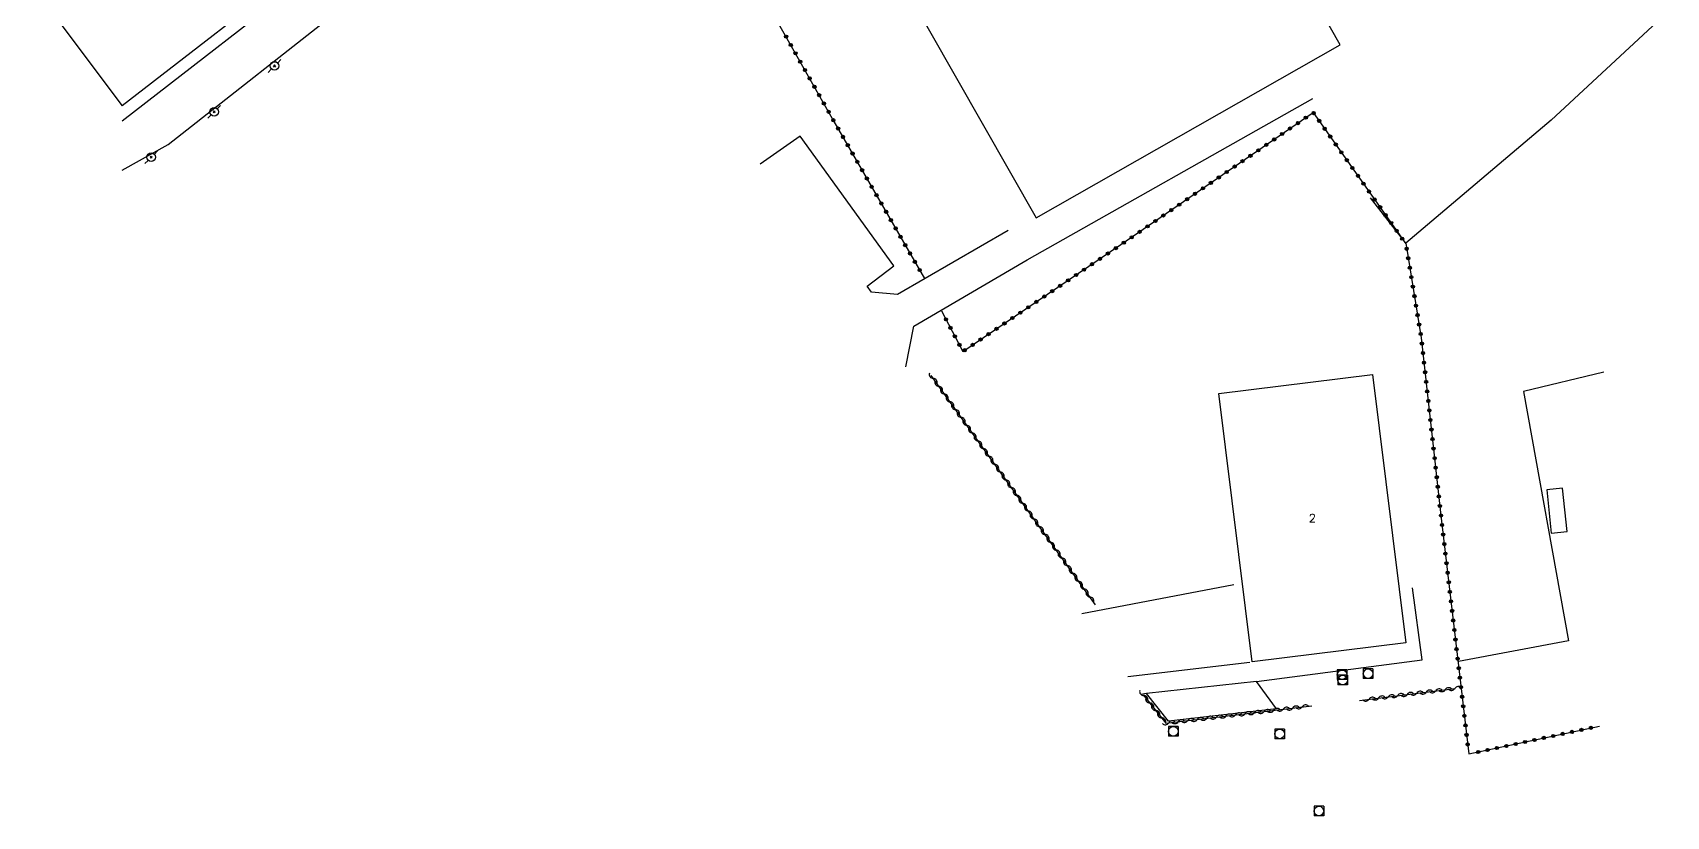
# Model space of a CAD drawing. Header units: millimetres. Extents: x 76000 to 76763, y 157000 to 158000.
# Drawn here: x 76000 to 76255.2, y 157394.1 to 157516.4 of the extents above; entities that cross this region are included whole.
import ezdxf
from ezdxf.enums import TextEntityAlignment as Align

# ---------------------------------------------------------------- set-up
doc = ezdxf.new("R2010")
doc.units = ezdxf.units.MM
doc.layers.get('0').update_dxf_attribs({"linetype": 'CONTINUOUS'})
for name, color, linetype in [('W0006', 2, 'CONTINUOUS'), ('W0017', 7, 'CONTINUOUS'), ('W0101', 7, 'CONTINUOUS'), ('W0104', 1, 'CONTINUOUS'), ('W0310', 3, 'CONTINUOUS'), ('W0323', 7, 'CONTINUOUS'), ('W0330', 7, 'CONTINUOUS'), ('W0420', 7, 'CONTINUOUS'), ('W0473', 7, 'CONTINUOUS'), ('W0991', 7, 'CONTINUOUS')]:
    doc.layers.add(name, color=color, linetype=linetype)
doc.styles.get("Standard").update_dxf_attribs({"font": 'romans.shx', "width": 0.85})

# ---------------------------------------------------------------- blocks, each defined once
blk = doc.blocks.new('T420')
for p, q in [((0.75, 0.75), (-0.75, 0.75)), ((-0.75, 0.75), (-0.75, -0.75)), ((0.75, 0.75), (0.75, -0.75)), ((0.75, -0.75), (-0.75, -0.75))]:
    blk.add_line(p, q)
blk.add_ellipse((0, 0), major_axis=(-0.53, 0.53), ratio=1, start_param=3.926991, end_param=10.210176)
blk = doc.blocks.new('T473')
for p, q in [((-0.166667, 0.166667), (0.166667, -0.166667)), ((-0.166667, -0.166667), (0.166667, 0.166667)), ((0.500001, 0.500001), (1.000002, 1.000002)), ((-1.000002, -1.000002), (-0.500001, -0.500001))]:
    blk.add_line(p, q)
blk.add_ellipse((0, 0), major_axis=(0.471405, 0.471405), ratio=1, start_param=5.4977871438, end_param=11.780972451)
blk = doc.blocks.new('t323o')
at = {"color": 0, "linetype": 'Continuous'}
for radius in [0.25, 0.15]:
    blk.add_circle((0, 0), radius, dxfattribs=at)
blk = doc.blocks.new('t310o')
at = {"color": 0, "linetype": 'Continuous'}
for centre, start, end in [((-0.5, 0.38), 216.8699, 323.1304), ((0.5, -0.37), 36.8699, 143.1303)]:
    blk.add_arc(centre, 0.625, start, end, dxfattribs=at)

msp = doc.modelspace()

# ---------------------------------------------------------------- linework, layer by layer
at = {"layer": 'W0006'}
for points in [[(76130.36, 157476.87), (76134.53, 157480.03), (76119.88, 157500.28), (76113.64, 157495.93)], [(76191.18, 157415.16), (76174.01, 157413.28)], [(76194.29, 157410.85), (76191.18, 157415.16)], [(76194.29, 157410.85), (76177.43, 157408.95), (76174.01, 157413.28)]]:
    msp.add_lwpolyline(points, dxfattribs=at)
at = {"layer": 'W0017'}
for points in [[(76014, 157494.96), (76021.16, 157498.97), (76049.64, 157521.36), (76067.55, 157535.36)], [(76045.18, 157526.84), (76014, 157502.61)], [(76136.41, 157464.29), (76137.65, 157470.63), (76155.36, 157480.96), (76199.98, 157506.16)], [(76152.4, 157485.55), (76135.12, 157475.57), (76131.06, 157475.95), (76130.36, 157476.87)], [(76245.46, 157463.46), (76232.9, 157460.41), (76239.94, 157421.47), (76222.72, 157418.24)], [(76187.66, 157430.21), (76163.92, 157425.72)], [(76191.18, 157415.16), (76217.07, 157418.52), (76215.54, 157429.79)], [(76190.14, 157418.11), (76171.06, 157415.88)], [(76174.01, 157413.27), (76173.09, 157413.11)]]:
    msp.add_lwpolyline(points, dxfattribs=at)
at = {"layer": 'W0101'}
for points in [[(76156.77, 157487.52), (76204.25, 157514.55), (76193.88, 157532.84), (76235.74, 157556.61), (76221.09, 157582.17), (76131.69, 157531.55)], [(76190.5, 157418.2), (76185.29, 157460.1), (76209.33, 157463.09), (76214.53, 157421.18)]]:
    msp.add_lwpolyline(points, close=True, dxfattribs=at)
for points in [[(76015.44, 157545.02), (76024.93, 157552.53), (76044.02, 157528.31), (76014, 157505.04)], [(76000, 157523.65), (76014, 157505.04)]]:
    msp.add_lwpolyline(points, dxfattribs=at)
at = {"layer": 'W0104'}
msp.add_lwpolyline([(76236.53, 157445.07), (76237.22, 157438.3), (76239.7, 157438.56), (76239.01, 157445.32)], close=True, dxfattribs=at)
at = {"layer": 'W0310'}
for points in [[(76166.04, 157427.12), (76140.34, 157462.93)], [(76207.29, 157412.19), (76222.2, 157414.05)], [(76173.48, 157413.06), (76177.02, 157408.63), (76199.81, 157411.34)]]:
    msp.add_lwpolyline(points, dxfattribs=at)
at = {"layer": 'W0323'}
for points in [[(76110.49, 157528.56), (76125.18, 157502.6), (76139.31, 157478.08)], [(76141.96, 157473.01), (76145.33, 157466.67), (76170.01, 157483.35), (76200.06, 157503.97), (76214.51, 157483.48)], [(76214.51, 157483.58), (76216.93, 157468.8), (76219.99, 157441.08), (76224.35, 157403.82), (76224.35, 157403.82)], [(76224.35, 157403.82), (76244.77, 157408.19), (76244.77, 157408.19), (76244.77, 157408.19), (76244.77, 157408.19)]]:
    msp.add_lwpolyline(points, dxfattribs=at)
at = {"layer": 'W0330'}
for points in [[(76292.84, 157554.78), (76271.71, 157534.8), (76237.2, 157502.77), (76214.51, 157483.58)], [(76214.51, 157483.58), (76208.99, 157490.68)]]:
    msp.add_lwpolyline(points, dxfattribs=at)

# ---------------------------------------------------------------- block references
at = {"layer": 'W0310'}
for p, rotation in [((76140.68, 157462.46), 125.6637093233308), ((76141.55, 157461.24), 125.6637093233308), ((76142.42, 157460.03), 125.6637093233308), ((76143.3, 157458.81), 125.6637093233308), ((76144.17, 157457.59), 125.6637093233308), ((76145.05, 157456.37), 125.6637093233308), ((76145.92, 157455.15), 125.6637093233308), ((76146.8, 157453.93), 125.6637093233308), ((76147.67, 157452.71), 125.6637093233308), ((76148.55, 157451.49), 125.6637093233308), ((76149.42, 157450.28), 125.6637093233308), ((76150.3, 157449.06), 125.6637093233308), ((76151.17, 157447.84), 125.6637093233308), ((76152.04, 157446.62), 125.6637093233308), ((76152.92, 157445.4), 125.6637093233308), ((76153.79, 157444.18), 125.6637093233308), ((76154.67, 157442.96), 125.6637093233308), ((76155.54, 157441.75), 125.6637093233308), ((76156.42, 157440.53), 125.6637093233308), ((76157.29, 157439.31), 125.6637093233308), ((76158.17, 157438.09), 125.6637093233308), ((76159.04, 157436.87), 125.6637093233308), ((76159.92, 157435.65), 125.6637093233308), ((76160.79, 157434.43), 125.6637093233308), ((76161.66, 157433.21), 125.6637093233308), ((76162.54, 157432), 125.6637093233308), ((76163.41, 157430.78), 125.6637093233308), ((76164.29, 157429.56), 125.6637093233308), ((76165.16, 157428.34), 125.6637093233308), ((76219.19, 157413.68), 7.094749167611743), ((76220.68, 157413.86), 7.094749167611743), ((76222.17, 157414.05), 7.094749167611743), ((76173.56, 157412.96), 308.629834419051), ((76174.5, 157411.79), 308.629834419051), ((76175.43, 157410.62), 308.629834419051), ((76198.32, 157411.17), 6.791512637928109), ((76208.77, 157412.38), 7.094749167611743), ((76210.26, 157412.56), 7.094749167611743), ((76211.75, 157412.75), 7.094749167611743), ((76213.24, 157412.94), 7.094749167611743), ((76214.73, 157413.12), 7.094749167611743), ((76216.22, 157413.31), 7.094749167611743), ((76217.7, 157413.49), 7.094749167611743), ((76176.37, 157409.45), 308.629834419051), ((76177.47, 157408.68), 6.791512637928109), ((76178.96, 157408.86), 6.791512637928109), ((76180.45, 157409.04), 6.791512637928109), ((76181.94, 157409.21), 6.791512637928109), ((76183.43, 157409.39), 6.791512637928109), ((76184.92, 157409.57), 6.791512637928109), ((76186.41, 157409.75), 6.791512637928109), ((76187.9, 157409.92), 6.791512637928109), ((76189.39, 157410.1), 6.791512637928109), ((76190.88, 157410.28), 6.791512637928109), ((76192.37, 157410.46), 6.791512637928109), ((76193.86, 157410.63), 6.791512637928109), ((76195.35, 157410.81), 6.791512637928109), ((76196.84, 157410.99), 6.791512637928109)]:
    msp.add_blockref('t310o', p, dxfattribs=dict(at, rotation=rotation))
at = {"layer": 'W0323'}
for p, rotation in [((76117.7, 157515.83), 299.4968976365113), ((76118.43, 157514.52), 299.4968976365113), ((76119.17, 157513.22), 299.4968976365113), ((76119.91, 157511.91), 299.4968976365113), ((76120.65, 157510.61), 299.4968976365113), ((76121.39, 157509.3), 299.4968976365113), ((76122.13, 157508), 299.4968976365113), ((76122.87, 157506.69), 299.4968976365113), ((76123.6, 157505.39), 299.4968976365113), ((76124.34, 157504.08), 299.4968976365113), ((76198.9, 157503.18), 34.4641462700426), ((76200.11, 157503.89), 305.1971698760848), ((76125.08, 157502.77), 299.4968976365113), ((76125.83, 157501.47), 299.9520915898411), ((76195.19, 157500.63), 34.4641462700426), ((76196.42, 157501.48), 34.4641462700426), ((76197.66, 157502.33), 34.4641462700426), ((76200.98, 157502.67), 305.1971698760848), ((76201.84, 157501.44), 305.1971698760848), ((76126.58, 157500.17), 299.9520915898411), ((76127.33, 157498.87), 299.9520915898411), ((76191.48, 157498.08), 34.4641462700426), ((76192.71, 157498.93), 34.4641462700426), ((76193.95, 157499.78), 34.4641462700426), ((76202.7, 157500.22), 305.1971698760848), ((76203.57, 157498.99), 305.1971698760848), ((76128.08, 157497.57), 299.9520915898411), ((76128.83, 157496.28), 299.9520915898411), ((76187.77, 157495.54), 34.4641462700426), ((76189, 157496.38), 34.4641462700426), ((76190.24, 157497.23), 34.4641462700426), ((76204.43, 157497.77), 305.1971698760848), ((76205.3, 157496.54), 305.1971698760848), ((76206.16, 157495.31), 305.1971698760848), ((76129.57, 157494.98), 299.9520915898411), ((76130.32, 157493.68), 299.9520915898411), ((76184.06, 157492.99), 34.4641462700426), ((76185.29, 157493.84), 34.4641462700426), ((76186.53, 157494.69), 34.4641462700426), ((76207.03, 157494.09), 305.1971698760848), ((76207.89, 157492.86), 305.1971698760848), ((76131.07, 157492.38), 299.9520915898411), ((76131.82, 157491.08), 299.9520915898411), ((76180.35, 157490.44), 34.4641462700426), ((76181.58, 157491.29), 34.4641462700426), ((76182.82, 157492.14), 34.4641462700426), ((76208.76, 157491.64), 305.1971698760848), ((76209.62, 157490.41), 305.1971698760848), ((76132.57, 157489.78), 299.9520915898411), ((76133.32, 157488.48), 299.9520915898411), ((76176.64, 157487.9), 34.4641462700426), ((76177.87, 157488.74), 34.4641462700426), ((76179.11, 157489.59), 34.4641462700426), ((76210.49, 157489.19), 305.1971698760848), ((76211.35, 157487.96), 305.1971698760848), ((76134.07, 157487.18), 299.9520915898411), ((76134.82, 157485.88), 299.9520915898411), ((76172.93, 157485.35), 34.4641462700426), ((76174.16, 157486.2), 34.4641462700426), ((76175.4, 157487.05), 34.4641462700426), ((76212.22, 157486.73), 305.1971698760848), ((76213.08, 157485.51), 305.1971698760848), ((76135.57, 157484.58), 299.9520915898411), ((76136.31, 157483.28), 299.9520915898411), ((76169.21, 157482.81), 34.03839989480135), ((76170.45, 157483.65), 34.4641462700426), ((76171.69, 157484.5), 34.4641462700426), ((76213.94, 157484.28), 305.1971698760848), ((76214.65, 157482.71), 279.2755298235559), ((76137.06, 157481.98), 299.9520915898411), ((76137.81, 157480.68), 299.9520915898411), ((76165.48, 157480.29), 34.03839989480135), ((76166.73, 157481.13), 34.03839989480135), ((76167.97, 157481.97), 34.03839989480135), ((76214.89, 157481.23), 279.2755298235559), ((76138.56, 157479.38), 299.9520915898411), ((76161.75, 157477.77), 34.03839989480135), ((76163, 157478.61), 34.03839989480135), ((76164.24, 157479.45), 34.03839989480135), ((76215.14, 157479.75), 279.2755298235559), ((76215.38, 157478.27), 279.2755298235559), ((76158.03, 157475.25), 34.03839989480135), ((76159.27, 157476.09), 34.03839989480135), ((76160.51, 157476.93), 34.03839989480135), ((76215.62, 157476.79), 279.2755298235559), ((76215.86, 157475.31), 279.2755298235559), ((76154.3, 157472.73), 34.03839989480135), ((76155.54, 157473.57), 34.03839989480135), ((76156.78, 157474.41), 34.03839989480135), ((76216.1, 157473.83), 279.2755298235559), ((76142.67, 157471.69), 297.9541355345564), ((76143.37, 157470.36), 297.9541355345564), ((76150.57, 157470.21), 34.03839989480135), ((76151.81, 157471.05), 34.03839989480135), ((76153.05, 157471.89), 34.03839989480135), ((76216.35, 157472.35), 279.2755298235559), ((76216.59, 157470.87), 279.2755298235559), ((76144.07, 157469.04), 297.9541355345564), ((76144.78, 157467.71), 297.9541355345564), ((76146.84, 157467.7), 34.03839989480135), ((76148.08, 157468.54), 34.03839989480135), ((76149.32, 157469.38), 34.03839989480135), ((76216.83, 157469.39), 279.2755298235559), ((76217.02, 157467.9), 276.3206782264521), ((76145.6, 157466.86), 34.03839989480135), ((76217.19, 157466.41), 276.3206782264521), ((76217.35, 157464.92), 276.3206782264521), ((76217.52, 157463.43), 276.3206782264521), ((76217.69, 157461.93), 276.3206782264521), ((76217.85, 157460.44), 276.3206782264521), ((76218.02, 157458.95), 276.3206782264521), ((76218.18, 157457.46), 276.3206782264521), ((76218.35, 157455.97), 276.3206782264521), ((76218.51, 157454.48), 276.3206782264521), ((76218.68, 157452.99), 276.3206782264521), ((76218.84, 157451.5), 276.3206782264521), ((76219.01, 157450.01), 276.3206782264521), ((76219.17, 157448.52), 276.3206782264521), ((76219.34, 157447.03), 276.3206782264521), ((76219.5, 157445.54), 276.3206782264521), ((76219.67, 157444.04), 276.3206782264521), ((76219.83, 157442.55), 276.3206782264521), ((76220, 157441.06), 276.6639809237657), ((76220.17, 157439.57), 276.6639809237657), ((76220.35, 157438.08), 276.6639809237657), ((76220.52, 157436.59), 276.6639809237657), ((76220.69, 157435.1), 276.6639809237657), ((76220.87, 157433.61), 276.6639809237657), ((76221.04, 157432.12), 276.6639809237657), ((76221.22, 157430.63), 276.6639809237657), ((76221.39, 157429.14), 276.6639809237657), ((76221.56, 157427.65), 276.6639809237657), ((76221.74, 157426.16), 276.6639809237657), ((76221.91, 157424.67), 276.6639809237657), ((76222.09, 157423.18), 276.6639809237657), ((76222.26, 157421.69), 276.6639809237657), ((76222.43, 157420.2), 276.6639809237657), ((76222.61, 157418.71), 276.6639809237657), ((76222.78, 157417.22), 276.6639809237657), ((76222.96, 157415.73), 276.6639809237657), ((76223.13, 157414.25), 276.6639809237657), ((76223.3, 157412.76), 276.6639809237657), ((76223.48, 157411.27), 276.6639809237657), ((76223.65, 157409.78), 276.6639809237657), ((76223.83, 157408.29), 276.6639809237657), ((76224, 157406.8), 276.6639809237657), ((76234.62, 157406.01), 12.08131625712983), ((76236.08, 157406.33), 12.08131625712983), ((76237.55, 157406.64), 12.08131625712983), ((76239.02, 157406.96), 12.08131625712983), ((76240.48, 157407.27), 12.08131625712983), ((76241.95, 157407.58), 12.08131625712983), ((76243.42, 157407.9), 12.08131625712983), ((76224.17, 157405.31), 276.6639809237657), ((76225.82, 157404.13), 12.08131625712983), ((76227.28, 157404.44), 12.08131625712983), ((76228.75, 157404.76), 12.08131625712983), ((76230.22, 157405.07), 12.08131625712983), ((76231.68, 157405.39), 12.08131625712983), ((76233.15, 157405.7), 12.08131625712983)]:
    msp.add_blockref('t323o', p, dxfattribs=dict(at, rotation=rotation))
at = {"layer": 'W0420'}
for p in [(76204.56, 157416.2), (76208.62, 157416.35), (76204.65, 157415.36), (76178.2, 157407.35), (76194.81, 157406.96), (76200.93, 157394.91)]:
    msp.add_blockref('T420', p, dxfattribs=at)
at = {"layer": 'W0473'}
for p in [(76037.78, 157511.25), (76028.35, 157504.09), (76018.52, 157497)]:
    msp.add_blockref('T473', p, dxfattribs=at)

# ---------------------------------------------------------------- texts
at = {"layer": 'W0991'}
msp.add_text('2', height=1.25, dxfattribs=at).set_placement((76199.91, 157440.64), align=Align.MIDDLE_CENTER)

doc.saveas('drawing.dxf')
